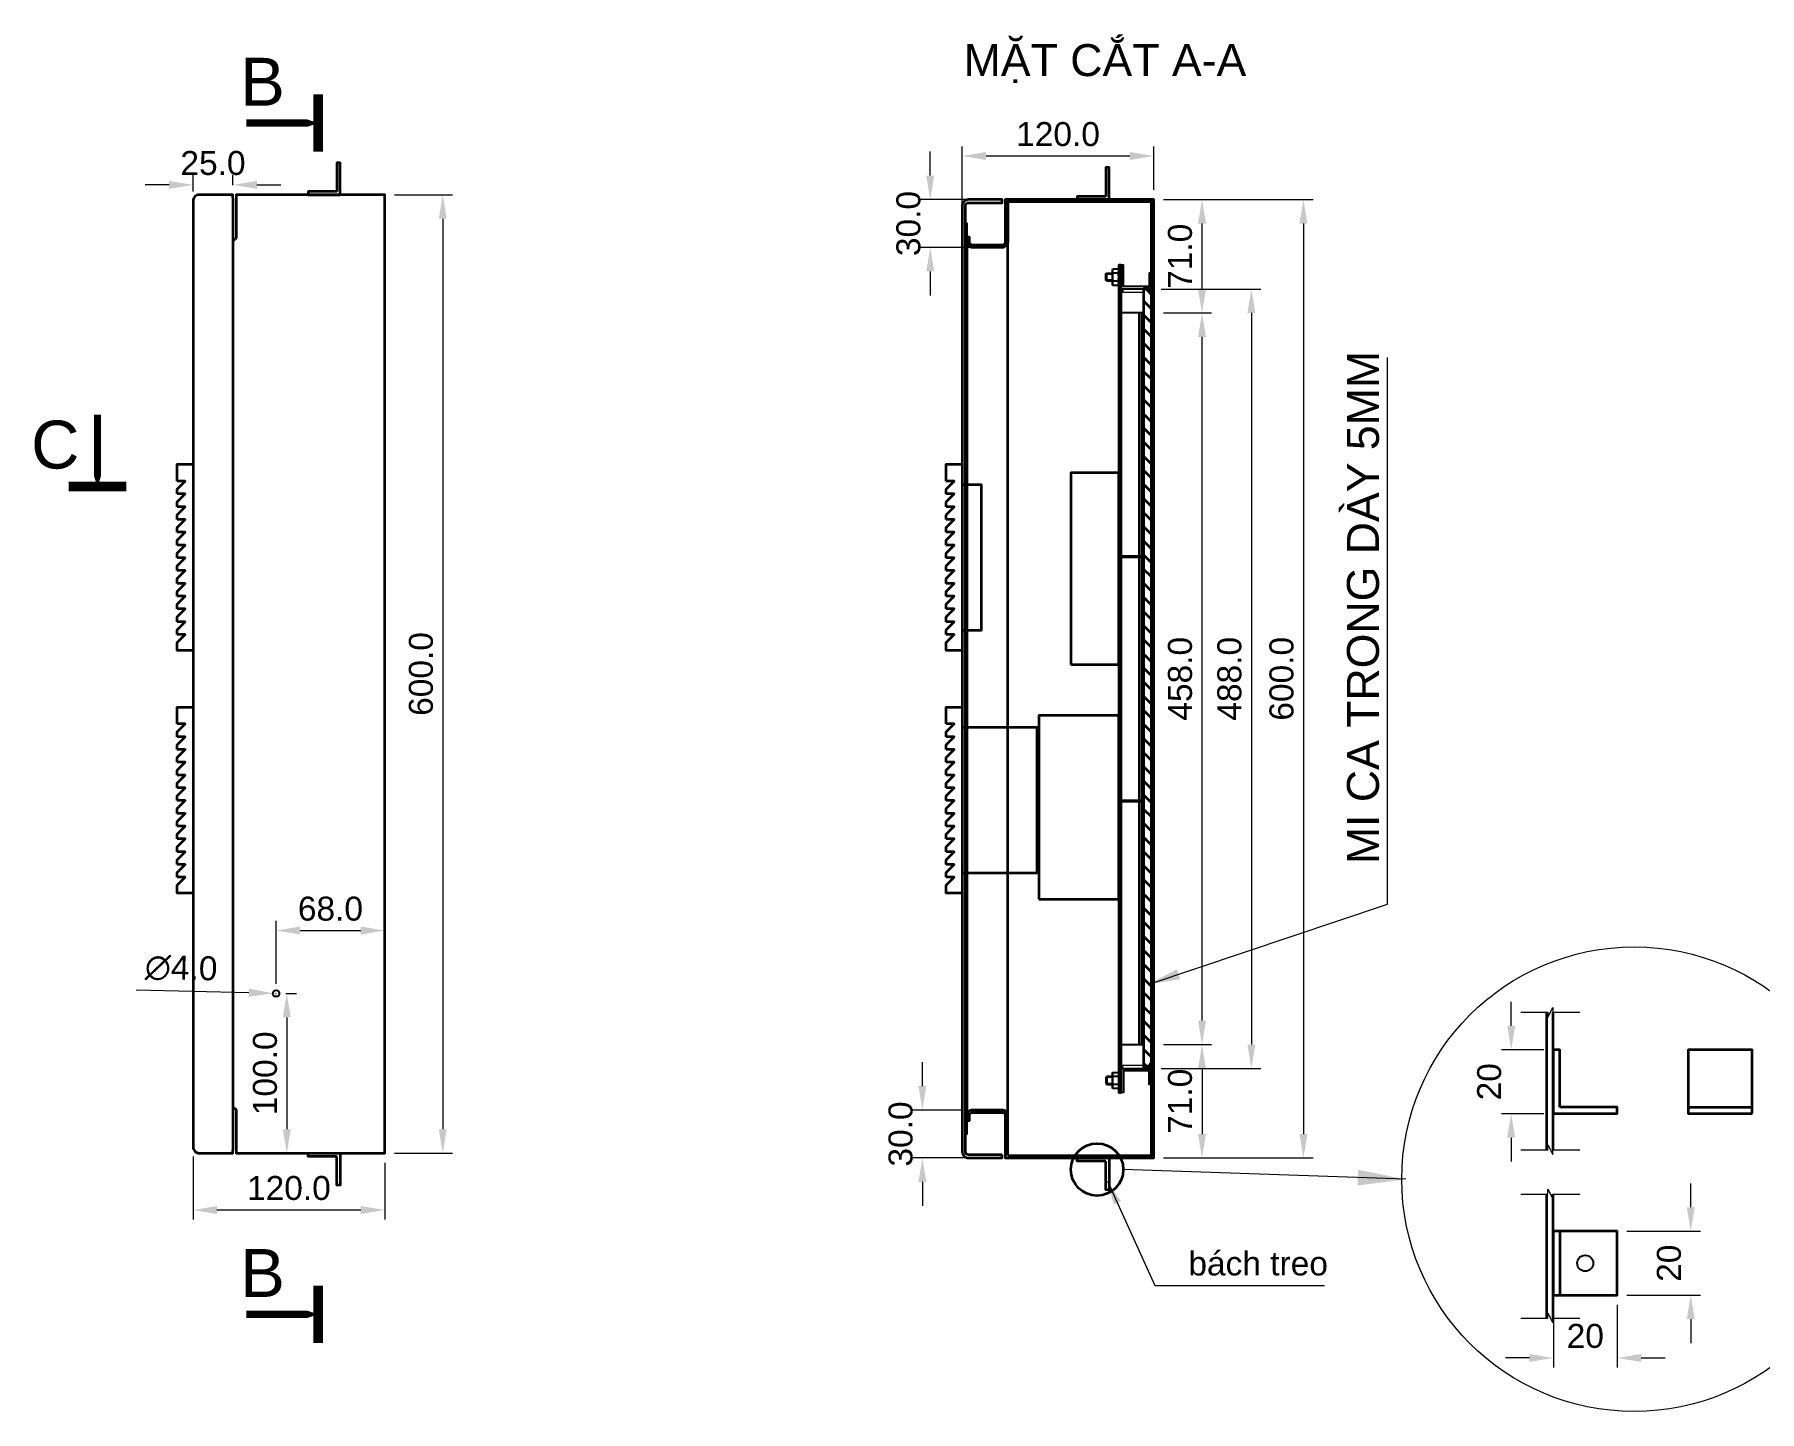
# Model space of a CAD drawing. Header units: inches. Extents: x 274 to 111780, y 464 to 1579898.
# Drawn here: x 51308 to 52387, y 787886 to 788749 of the extents above; entities that cross this region are included whole.
import ezdxf

# ---------------------------------------------------------------- set-up
doc = ezdxf.new("R2010")
doc.units = ezdxf.units.IN
doc.header["$MEASUREMENT"] = 0
doc.header["$PDMODE"] = 35
doc.header["$PDSIZE"] = -3
doc.layers.add('cutout', color=2, linetype='Continuous')
doc.layers.add('LED', color=1, linetype='Continuous')
for name, color, linetype, lineweight in [('Nep V', 1, 'Continuous', 35), ('tbi', 7, 'Continuous', 20), ('Thanh chiu luc', 5, 'Continuous', 25)]:
    doc.layers.add(name, color=color, linetype=linetype, lineweight=lineweight)
doc.styles.add('ARIAL', font='arial.ttf', dxfattribs={"height": 10})
doc.styles.add('Arial1', font='arial.ttf', dxfattribs={"height": 6})
doc.styles.add('Arial3', font='arial.ttf', dxfattribs={"height": 15})
doc.dimstyles.new('bom', dxfattribs={"dimtxt": 10, "dimasz": 8, "dimexe": 5, "dimexo": 5, "dimgap": 5, "dimtad": 1, "dimdec": 1, "dimzin": 0, "dimdsep": 46, "dimtxsty": 'ARIAL', "dimcen": 0.09, "dimclrd": 8, "dimclre": 9, "dimclrt": 5, "dimadec": 0, "dimazin": 0, "dimtfac": 1, "dimtdec": 1, "dimtix": 1, "dimtofl": 0, "dimtmove": 0, "dimatfit": 3, "dimfxl": 1, "dimtolj": 1, "dimtzin": 0, "dimlwd": 0, "dimlwe": 0, "dimarcsym": 0})
doc.dimstyles.new('Copy(3) of bom', dxfattribs={"dimtxt": 4, "dimasz": 3, "dimexe": 2, "dimexo": 2, "dimgap": 2, "dimtad": 1, "dimdec": 1, "dimzin": 0, "dimdsep": 46, "dimtxsty": 'Arial1', "dimcen": 0.09, "dimclrd": 8, "dimclre": 9, "dimclrt": 5, "dimadec": 0, "dimazin": 0, "dimtfac": 1, "dimtdec": 1, "dimtix": 1, "dimtofl": 0, "dimtmove": 0, "dimatfit": 3, "dimfxl": 1, "dimtolj": 1, "dimtzin": 0, "dimlwd": 0, "dimlwe": 0, "dimarcsym": 0})
doc.dimstyles.new('Copy(5) of bom TL3-1', dxfattribs={"dimtxt": 15, "dimasz": 15, "dimexe": 6, "dimexo": 6, "dimgap": 6, "dimtad": 1, "dimdec": 1, "dimlfac": 0.333333, "dimzin": 0, "dimdsep": 46, "dimtxsty": 'Arial3', "dimcen": 0.09, "dimclrd": 8, "dimclre": 9, "dimclrt": 5, "dimadec": 0, "dimazin": 0, "dimtfac": 1, "dimtdec": 1, "dimtix": 1, "dimtofl": 0, "dimtmove": 0, "dimatfit": 3, "dimfxl": 1, "dimtolj": 1, "dimtzin": 0, "dimlwd": 0, "dimlwe": 0, "dimarcsym": 0})

# ---------------------------------------------------------------- blocks, each defined once
blk = doc.blocks.new('*D381')
at = {"layer": 'Defpoints', "color": 0, "linetype": 'Continuous'}
for p in [(52008.2, 788116.2), (52008.2, 788045.2), (52038.3, 788045.2)]:
    blk.add_point(p, dxfattribs=at)
at = {"layer": 'Nep V', "color": 9, "linetype": 'Continuous', "lineweight": 0}
for p, q in [((52014.2, 788116.2), (52044.3, 788116.2)), ((52014.2, 788045.2), (52044.3, 788045.2))]:
    blk.add_line(p, q, dxfattribs=at)
at = {"layer": 'Nep V', "color": 8, "linetype": 'Continuous', "lineweight": 0}
blk.add_line((52038.3, 788101.2), (52038.3, 788060.2), dxfattribs=at)
at = {"layer": 'Nep V', "color": 8, "linetype": 'Continuous'}
for points in [[(52035.8, 788101.2), (52040.8, 788101.2), (52038.3, 788116.2)], [(52035.8, 788060.2), (52040.8, 788060.2), (52038.3, 788045.2)]]:
    blk.add_solid(points, dxfattribs=at)
at = {"layer": 'Nep V', "color": 5, "linetype": 'Continuous', "insert": (52024.6, 788080.7), "char_height": 15, "attachment_point": 5, "rotation": 90, "style": 'Arial3'}
blk.add_mtext('\\A1;71.0', dxfattribs=at)
blk = doc.blocks.new('*D382')
at = {"layer": 'Defpoints', "color": 0, "linetype": 'Continuous'}
for p in [(52008.2, 788645.2), (52038.3, 788645.2), (52008.2, 788574.2)]:
    blk.add_point(p, dxfattribs=at)
at = {"layer": 'Nep V', "color": 9, "linetype": 'Continuous', "lineweight": 0}
for p, q in [((52014.2, 788645.2), (52044.3, 788645.2)), ((52014.2, 788574.2), (52044.3, 788574.2))]:
    blk.add_line(p, q, dxfattribs=at)
at = {"layer": 'Nep V', "color": 8, "linetype": 'Continuous', "lineweight": 0}
blk.add_line((52038.3, 788589.2), (52038.3, 788630.2), dxfattribs=at)
at = {"layer": 'Nep V', "color": 8, "linetype": 'Continuous'}
for points in [[(52035.8, 788630.2), (52040.8, 788630.2), (52038.3, 788645.2)], [(52035.8, 788589.2), (52040.8, 788589.2), (52038.3, 788574.2)]]:
    blk.add_solid(points, dxfattribs=at)
at = {"layer": 'Nep V', "color": 5, "linetype": 'Continuous', "insert": (52024.6, 788609.7), "char_height": 15, "attachment_point": 5, "rotation": 90, "style": 'Arial3'}
blk.add_mtext('\\A1;71.0', dxfattribs=at)
blk = doc.blocks.new('*D383')
at = {"layer": 'Defpoints', "color": 0, "linetype": 'Continuous'}
for p in [(52008.2, 788574.2), (52038.3, 788574.2), (52008.2, 788116.2)]:
    blk.add_point(p, dxfattribs=at)
at = {"layer": 'Nep V', "color": 9, "linetype": 'Continuous', "lineweight": 0}
for p, q in [((52014.2, 788574.2), (52044.3, 788574.2)), ((52014.2, 788116.2), (52044.3, 788116.2))]:
    blk.add_line(p, q, dxfattribs=at)
at = {"layer": 'Nep V', "color": 8, "linetype": 'Continuous', "lineweight": 0}
blk.add_line((52038.3, 788131.2), (52038.3, 788559.2), dxfattribs=at)
at = {"layer": 'Nep V', "color": 8, "linetype": 'Continuous'}
for points in [[(52035.8, 788559.2), (52040.8, 788559.2), (52038.3, 788574.2)], [(52035.8, 788131.2), (52040.8, 788131.2), (52038.3, 788116.2)]]:
    blk.add_solid(points, dxfattribs=at)
at = {"layer": 'Nep V', "color": 5, "linetype": 'Continuous', "insert": (52024.6, 788345.2), "char_height": 15, "attachment_point": 5, "rotation": 90, "style": 'Arial3'}
blk.add_mtext('\\A1;458.0', dxfattribs=at)
blk = doc.blocks.new('*D380')
at = {"layer": 'Defpoints', "color": 0, "linetype": 'Continuous'}
for p in [(52008.2, 788672.5), (52008.2, 788645.2), (51888.2, 788621.7)]:
    blk.add_point(p, dxfattribs=at)
at = {"layer": 'Nep V', "color": 9, "linetype": 'Continuous', "lineweight": 0}
for p, q in [((51888.2, 788627.7), (51888.2, 788678.5)), ((52008.2, 788651.2), (52008.2, 788678.5))]:
    blk.add_line(p, q, dxfattribs=at)
at = {"layer": 'Nep V', "color": 8, "linetype": 'Continuous', "lineweight": 0}
blk.add_line((51903.2, 788672.5), (51993.2, 788672.5), dxfattribs=at)
at = {"layer": 'Nep V', "color": 8, "linetype": 'Continuous'}
for points in [[(51903.2, 788675), (51903.2, 788670), (51888.2, 788672.5)], [(51993.2, 788675), (51993.2, 788670), (52008.2, 788672.5)]]:
    blk.add_solid(points, dxfattribs=at)
at = {"layer": 'Nep V', "color": 5, "linetype": 'Continuous', "insert": (51948.2, 788686.1), "char_height": 15, "attachment_point": 5, "style": 'Arial3'}
blk.add_mtext('\\A1;120.0', dxfattribs=at)
blk = doc.blocks.new('led P3.75 s')
at = {"layer": 'LED', "color": 1, "linetype": 'Continuous'}
for p, q in [((11, 152), (11, 0)), ((12.5, 152), (12.5, 0))]:
    blk.add_line(p, q, dxfattribs=at)
blk.add_lwpolyline([(0, 0), (14, 0), (14, 152), (0, 152)], close=True, dxfattribs=at)
blk = doc.blocks.new('*D384')
at = {"layer": 'Defpoints', "color": 0, "linetype": 'Continuous'}
for p in [(52008.2, 788645.2), (52008.2, 788045.2), (52101.8, 788045.2)]:
    blk.add_point(p, dxfattribs=at)
at = {"layer": 'Nep V', "color": 9, "linetype": 'Continuous', "lineweight": 0}
for p, q in [((52014.2, 788645.2), (52107.8, 788645.2)), ((52014.2, 788045.2), (52107.8, 788045.2))]:
    blk.add_line(p, q, dxfattribs=at)
at = {"layer": 'Nep V', "color": 8, "linetype": 'Continuous', "lineweight": 0}
blk.add_line((52101.8, 788630.2), (52101.8, 788060.2), dxfattribs=at)
at = {"layer": 'Nep V', "color": 8, "linetype": 'Continuous'}
for points in [[(52099.3, 788630.2), (52104.3, 788630.2), (52101.8, 788645.2)], [(52099.3, 788060.2), (52104.3, 788060.2), (52101.8, 788045.2)]]:
    blk.add_solid(points, dxfattribs=at)
at = {"layer": 'Nep V', "color": 5, "linetype": 'Continuous', "insert": (52088.1, 788345.2), "char_height": 15, "attachment_point": 5, "rotation": 90, "style": 'Arial3'}
blk.add_mtext('\\A1;600.0', dxfattribs=at)
blk = doc.blocks.new('*D390')
at = {"layer": 'Defpoints', "color": 0, "linetype": 'Continuous'}
for p in [(51915.2, 788645.2), (51868.2, 788615.2), (51913.2, 788615.2)]:
    blk.add_point(p, dxfattribs=at)
at = {"layer": 'Nep V', "color": 8, "linetype": 'Continuous', "lineweight": 0}
for p, q in [((51868.2, 788660.2), (51868.2, 788675.2)), ((51868.2, 788600.2), (51868.2, 788585.2))]:
    blk.add_line(p, q, dxfattribs=at)
at = {"layer": 'Nep V', "color": 9, "linetype": 'Continuous', "lineweight": 0}
for p, q in [((51909.2, 788645.2), (51862.2, 788645.2)), ((51907.2, 788615.2), (51862.2, 788615.2))]:
    blk.add_line(p, q, dxfattribs=at)
at = {"layer": 'Nep V', "color": 8, "linetype": 'Continuous'}
for points in [[(51865.7, 788660.2), (51870.7, 788660.2), (51868.2, 788645.2)], [(51865.7, 788600.2), (51870.7, 788600.2), (51868.2, 788615.2)]]:
    blk.add_solid(points, dxfattribs=at)
at = {"layer": 'Nep V', "color": 5, "linetype": 'Continuous', "insert": (51854.6, 788630.2), "char_height": 15, "attachment_point": 5, "rotation": 90, "style": 'Arial3'}
blk.add_mtext('\\A1;30.0', dxfattribs=at)
blk = doc.blocks.new('*D391')
at = {"layer": 'Defpoints', "color": 0, "linetype": 'Continuous'}
for p in [(51863.3, 788075.2), (51894.7, 788075.2), (51913.2, 788045.2)]:
    blk.add_point(p, dxfattribs=at)
at = {"layer": 'Nep V', "color": 8, "linetype": 'Continuous', "lineweight": 0}
for p, q in [((51863.3, 788090.2), (51863.3, 788105.2)), ((51863.3, 788030.2), (51863.3, 788015.2))]:
    blk.add_line(p, q, dxfattribs=at)
at = {"layer": 'Nep V', "color": 9, "linetype": 'Continuous', "lineweight": 0}
for p, q in [((51888.7, 788075.2), (51857.3, 788075.2)), ((51907.2, 788045.2), (51857.3, 788045.2))]:
    blk.add_line(p, q, dxfattribs=at)
at = {"layer": 'Nep V', "color": 8, "linetype": 'Continuous'}
for points in [[(51860.8, 788090.2), (51865.8, 788090.2), (51863.3, 788075.2)], [(51860.8, 788030.2), (51865.8, 788030.2), (51863.3, 788045.2)]]:
    blk.add_solid(points, dxfattribs=at)
at = {"layer": 'Nep V', "color": 5, "linetype": 'Continuous', "insert": (51849.7, 788060.2), "char_height": 15, "attachment_point": 5, "rotation": 90, "style": 'Arial3'}
blk.add_mtext('\\A1;30.0', dxfattribs=at)
blk = doc.blocks.new('*D407')
at = {"layer": 'Defpoints', "color": 0, "linetype": 'Continuous'}
for p in [(51406.8, 788052.2), (51526.8, 788048.2), (51406.8, 788012.6)]:
    blk.add_point(p, dxfattribs=at)
at = {"layer": 'Nep V', "color": 9, "linetype": 'Continuous', "lineweight": 0}
for p, q in [((51406.8, 788046.2), (51406.8, 788006.6)), ((51526.8, 788042.2), (51526.8, 788006.6))]:
    blk.add_line(p, q, dxfattribs=at)
at = {"layer": 'Nep V', "color": 8, "linetype": 'Continuous', "lineweight": 0}
blk.add_line((51511.8, 788012.6), (51421.8, 788012.6), dxfattribs=at)
at = {"layer": 'Nep V', "color": 8, "linetype": 'Continuous'}
for points in [[(51421.8, 788015.1), (51421.8, 788010.1), (51406.8, 788012.6)], [(51511.8, 788015.1), (51511.8, 788010.1), (51526.8, 788012.6)]]:
    blk.add_solid(points, dxfattribs=at)
at = {"layer": 'Nep V', "color": 5, "linetype": 'Continuous', "insert": (51466.8, 788026.3), "char_height": 15, "attachment_point": 5, "style": 'Arial3'}
blk.add_mtext('\\A1;120.0', dxfattribs=at)
blk = doc.blocks.new('*D408')
at = {"layer": 'Defpoints', "color": 0, "linetype": 'Continuous'}
for p in [(51526.8, 788648.2), (51526.8, 788048.2), (51563.1, 788048.2)]:
    blk.add_point(p, dxfattribs=at)
at = {"layer": 'Nep V', "color": 9, "linetype": 'Continuous', "lineweight": 0}
for p, q in [((51532.8, 788648.2), (51569.1, 788648.2)), ((51532.8, 788048.2), (51569.1, 788048.2))]:
    blk.add_line(p, q, dxfattribs=at)
at = {"layer": 'Nep V', "color": 8, "linetype": 'Continuous', "lineweight": 0}
blk.add_line((51563.1, 788633.2), (51563.1, 788063.2), dxfattribs=at)
at = {"layer": 'Nep V', "color": 8, "linetype": 'Continuous'}
for points in [[(51560.6, 788633.2), (51565.6, 788633.2), (51563.1, 788648.2)], [(51560.6, 788063.2), (51565.6, 788063.2), (51563.1, 788048.2)]]:
    blk.add_solid(points, dxfattribs=at)
at = {"layer": 'Nep V', "color": 5, "linetype": 'Continuous', "insert": (51549.5, 788348.2), "char_height": 15, "attachment_point": 5, "rotation": 90, "style": 'Arial3'}
blk.add_mtext('\\A1;600.0', dxfattribs=at)
blk = doc.blocks.new('*D410')
at = {"layer": 'Defpoints', "color": 0, "linetype": 'Continuous'}
for p in [(51406.8, 788654.4), (51431.8, 788648.2), (51406.8, 788644.2)]:
    blk.add_point(p, dxfattribs=at)
at = {"layer": 'Nep V', "color": 9, "linetype": 'Continuous', "lineweight": 0}
for p, q in [((51406.8, 788650.2), (51406.8, 788660.4)), ((51431.8, 788654.2), (51431.8, 788660.4))]:
    blk.add_line(p, q, dxfattribs=at)
at = {"layer": 'Nep V', "color": 8, "linetype": 'Continuous', "lineweight": 0}
for p, q in [((51391.8, 788654.4), (51376.8, 788654.4)), ((51446.8, 788654.4), (51461.8, 788654.4))]:
    blk.add_line(p, q, dxfattribs=at)
at = {"layer": 'Nep V', "color": 8, "linetype": 'Continuous'}
for points in [[(51391.8, 788656.9), (51391.8, 788651.9), (51406.8, 788654.4)], [(51446.8, 788656.9), (51446.8, 788651.9), (51431.8, 788654.4)]]:
    blk.add_solid(points, dxfattribs=at)
at = {"layer": 'Nep V', "color": 5, "linetype": 'Continuous', "insert": (51419.3, 788668), "char_height": 15, "attachment_point": 5, "style": 'Arial3'}
blk.add_mtext('\\A1;25.0', dxfattribs=at)
blk = doc.blocks.new('*D427')
at = {"layer": 'Defpoints', "color": 0, "linetype": 'Continuous'}
for p in [(52006.7, 788589.2), (52006.7, 788101.2), (52069.2, 788101.2)]:
    blk.add_point(p, dxfattribs=at)
at = {"layer": 'Nep V', "color": 9, "linetype": 'Continuous', "lineweight": 0}
for p, q in [((52012.7, 788589.2), (52075.2, 788589.2)), ((52012.7, 788101.2), (52075.2, 788101.2))]:
    blk.add_line(p, q, dxfattribs=at)
at = {"layer": 'Nep V', "color": 8, "linetype": 'Continuous', "lineweight": 0}
blk.add_line((52069.2, 788574.2), (52069.2, 788116.2), dxfattribs=at)
at = {"layer": 'Nep V', "color": 8, "linetype": 'Continuous'}
for points in [[(52066.7, 788574.2), (52071.7, 788574.2), (52069.2, 788589.2)], [(52066.7, 788116.2), (52071.7, 788116.2), (52069.2, 788101.2)]]:
    blk.add_solid(points, dxfattribs=at)
at = {"layer": 'Nep V', "color": 5, "linetype": 'Continuous', "insert": (52055.5, 788345.2), "char_height": 15, "attachment_point": 5, "rotation": 90, "style": 'Arial3'}
blk.add_mtext('\\A1;488.0', dxfattribs=at)
blk = doc.blocks.new('*D432')
at = {"layer": 'Defpoints', "color": 0, "linetype": 'Continuous'}
for p in [(52258.2, 788112.9), (52231.8, 788072.9), (52258.2, 788072.9)]:
    blk.add_point(p, dxfattribs=at)
at = {"layer": 'Nep V', "color": 8, "linetype": 'Continuous', "lineweight": 0}
for p, q in [((52231.8, 788127.9), (52231.8, 788142.9)), ((52231.8, 788057.9), (52231.8, 788042.9))]:
    blk.add_line(p, q, dxfattribs=at)
at = {"layer": 'Nep V', "color": 9, "linetype": 'Continuous', "lineweight": 0}
for p, q in [((52252.2, 788112.9), (52225.8, 788112.9)), ((52252.2, 788072.9), (52225.8, 788072.9))]:
    blk.add_line(p, q, dxfattribs=at)
at = {"layer": 'Nep V', "color": 8, "linetype": 'Continuous'}
for points in [[(52229.3, 788127.9), (52234.3, 788127.9), (52231.8, 788112.9)], [(52229.3, 788057.9), (52234.3, 788057.9), (52231.8, 788072.9)]]:
    blk.add_solid(points, dxfattribs=at)
at = {"layer": 'Nep V', "color": 5, "linetype": 'Continuous', "insert": (52218.1, 788092.9), "char_height": 15, "attachment_point": 5, "rotation": 90, "style": 'Arial3'}
blk.add_mtext('\\A1;20', dxfattribs=at)
blk = doc.blocks.new('*D433')
at = {"layer": 'Defpoints', "color": 0, "linetype": 'Continuous'}
for p in [(52258.2, 787959.3), (52298.2, 787959.3), (52298.2, 787920)]:
    blk.add_point(p, dxfattribs=at)
at = {"layer": 'Nep V', "color": 9, "linetype": 'Continuous', "lineweight": 0}
for p, q in [((52258.2, 787953.3), (52258.2, 787914)), ((52298.2, 787953.3), (52298.2, 787914))]:
    blk.add_line(p, q, dxfattribs=at)
at = {"layer": 'Nep V', "color": 8, "linetype": 'Continuous', "lineweight": 0}
for p, q in [((52243.2, 787920), (52228.2, 787920)), ((52313.2, 787920), (52328.2, 787920))]:
    blk.add_line(p, q, dxfattribs=at)
at = {"layer": 'Nep V', "color": 8, "linetype": 'Continuous'}
for points in [[(52243.2, 787922.5), (52243.2, 787917.5), (52258.2, 787920)], [(52313.2, 787922.5), (52313.2, 787917.5), (52298.2, 787920)]]:
    blk.add_solid(points, dxfattribs=at)
at = {"layer": 'Nep V', "color": 5, "linetype": 'Continuous', "insert": (52278.2, 787933.7), "char_height": 15, "attachment_point": 5, "style": 'Arial3'}
blk.add_mtext('\\A1;20', dxfattribs=at)
blk = doc.blocks.new('*D434')
at = {"layer": 'Defpoints', "color": 0, "linetype": 'Continuous'}
for p in [(52298.2, 787999.3), (52344.2, 787999.3), (52298.2, 787959.3)]:
    blk.add_point(p, dxfattribs=at)
at = {"layer": 'Nep V', "color": 8, "linetype": 'Continuous', "lineweight": 0}
for p, q in [((52344.2, 788014.3), (52344.2, 788029.3)), ((52344.2, 787944.3), (52344.2, 787929.3))]:
    blk.add_line(p, q, dxfattribs=at)
at = {"layer": 'Nep V', "color": 9, "linetype": 'Continuous', "lineweight": 0}
for p, q in [((52304.2, 787999.3), (52350.2, 787999.3)), ((52304.2, 787959.3), (52350.2, 787959.3))]:
    blk.add_line(p, q, dxfattribs=at)
at = {"layer": 'Nep V', "color": 8, "linetype": 'Continuous'}
for points in [[(52341.7, 788014.3), (52346.7, 788014.3), (52344.2, 787999.3)], [(52341.7, 787944.3), (52346.7, 787944.3), (52344.2, 787959.3)]]:
    blk.add_solid(points, dxfattribs=at)
at = {"layer": 'Nep V', "color": 5, "linetype": 'Continuous', "insert": (52330.6, 787979.3), "char_height": 15, "attachment_point": 5, "rotation": 90, "style": 'Arial3'}
blk.add_mtext('\\A1;20', dxfattribs=at)
blk = doc.blocks.new('*D566')
at = {"layer": 'Defpoints', "color": 0, "linetype": 'Continuous'}
for p in [(51458.8, 788148.2), (51458.8, 788048.2), (51465.5, 788048.2)]:
    blk.add_point(p, dxfattribs=at)
at = {"layer": 'Nep V', "color": 9, "linetype": 'Continuous', "lineweight": 0}
for p, q in [((51464.8, 788148.2), (51471.5, 788148.2)), ((51464.8, 788048.2), (51471.5, 788048.2))]:
    blk.add_line(p, q, dxfattribs=at)
at = {"layer": 'Nep V', "color": 8, "linetype": 'Continuous', "lineweight": 0}
blk.add_line((51465.5, 788133.2), (51465.5, 788063.2), dxfattribs=at)
at = {"layer": 'Nep V', "color": 8, "linetype": 'Continuous'}
for points in [[(51463, 788133.2), (51468, 788133.2), (51465.5, 788148.2)], [(51463, 788063.2), (51468, 788063.2), (51465.5, 788048.2)]]:
    blk.add_solid(points, dxfattribs=at)
at = {"layer": 'Nep V', "color": 5, "linetype": 'Continuous', "insert": (51451.9, 788098.2), "char_height": 15, "attachment_point": 5, "rotation": 90, "style": 'Arial3'}
blk.add_mtext('\\A1;100.0', dxfattribs=at)
blk = doc.blocks.new('*D567')
at = {"layer": 'Defpoints', "color": 0, "linetype": 'Continuous'}
for p in [(51526.8, 788187.6), (51458.8, 788148.2), (51526.8, 788148.2)]:
    blk.add_point(p, dxfattribs=at)
at = {"layer": 'Nep V', "color": 9, "linetype": 'Continuous', "lineweight": 0}
for p, q in [((51458.8, 788154.2), (51458.8, 788193.6)), ((51526.8, 788154.2), (51526.8, 788193.6))]:
    blk.add_line(p, q, dxfattribs=at)
at = {"layer": 'Nep V', "color": 8, "linetype": 'Continuous', "lineweight": 0}
blk.add_line((51473.8, 788187.6), (51511.8, 788187.6), dxfattribs=at)
at = {"layer": 'Nep V', "color": 8, "linetype": 'Continuous'}
for points in [[(51473.8, 788190.1), (51473.8, 788185.1), (51458.8, 788187.6)], [(51511.8, 788190.1), (51511.8, 788185.1), (51526.8, 788187.6)]]:
    blk.add_solid(points, dxfattribs=at)
at = {"layer": 'Nep V', "color": 5, "linetype": 'Continuous', "insert": (51492.8, 788201.2), "char_height": 15, "attachment_point": 5, "style": 'Arial3'}
blk.add_mtext('\\A1;68.0', dxfattribs=at)
blk = doc.blocks.new('*D568')
at = {"layer": 'Defpoints', "color": 0, "linetype": 'Continuous'}
for p in [(51456.8, 788148.3), (51460.8, 788148.2)]:
    blk.add_point(p, dxfattribs=at)
at = {"layer": 'Nep V', "color": 8, "linetype": 'Continuous', "lineweight": 0}
blk.add_line((51371.2, 788150.5), (51441.8, 788148.7), dxfattribs=at)
at = {"layer": 'Nep V', "color": 9, "linetype": 'Continuous', "lineweight": 0}
for p, q in [((51458.7, 788148.2), (51458.9, 788148.2)), ((51458.8, 788148.1), (51458.8, 788148.3))]:
    blk.add_line(p, q, dxfattribs=at)
at = {"layer": 'Nep V', "color": 8, "linetype": 'Continuous'}
blk.add_solid([(51441.9, 788151.2), (51441.7, 788146.2), (51456.8, 788148.3)], dxfattribs=at)
at = {"layer": 'Nep V', "color": 5, "linetype": 'Continuous', "insert": (51399.4, 788163.9), "char_height": 15, "attachment_point": 5, "rotation": 358.4932, "style": 'Arial3'}
blk.add_mtext('\\A1;∅4.0', dxfattribs=at)

msp = doc.modelspace()

# ---------------------------------------------------------------- hatches: boundary and pattern name
at = {"layer": 'Nep V', "linetype": 'Continuous'}
h = msp.add_hatch(dxfattribs=at)
h.set_pattern_fill('ANSI31', color=1, scale=50, angle=90, style=0)
h.set_pattern_definition([(135, (839663.667, 731909.1986), (-4.41941738, -4.41941738), [])])
h.paths.add_polyline_path([(52006.7, 788101.22), (52006.7, 788589.22), (52001.7, 788589.22), (52001.7, 788101.22)])
at = {"layer": 'tbi', "linetype": 'Continuous'}
h = msp.add_hatch(color=5, dxfattribs=at)
h.dxf.hatch_style = 1
h.paths.add_polyline_path([(52001.7, 788589.22), (52006.7, 788589.22), (52006.7, 788583.93, 0.2667543)])
h = msp.add_hatch(color=5, dxfattribs=at)
h.dxf.hatch_style = 1
h.paths.add_polyline_path([(52001.7, 788101.22), (52006.7, 788101.22), (52006.7, 788106.51, -0.2667543)])

# ---------------------------------------------------------------- linework, layer by layer
at = {"color": 8, "linetype": 'Continuous'}
for points in [[(51982.57, 788601.72), (51982.2, 788601.08), (51982.2, 788592.36), (51982.57, 788591.72), (51985.83, 788591.72), (51986.2, 788592.36), (51986.2, 788601.08), (51985.83, 788601.72)], [(51982.57, 788088.72), (51982.2, 788089.36), (51982.2, 788098.08), (51982.57, 788098.72), (51985.83, 788098.72), (51986.2, 788098.08), (51986.2, 788089.36), (51985.83, 788088.72)]]:
    msp.add_lwpolyline(points, close=True, dxfattribs=at)
for points in [[(51982.57, 788591.72, -0.2948), (51982.57, 788594.22, -0.1474), (51982.57, 788599.22, -0.2948), (51982.57, 788601.72, -0.2948)], [(51985.83, 788591.72, 0.2948), (51985.83, 788594.22, 0.1474), (51985.83, 788599.22, 0.2948), (51985.83, 788601.72, 0.2948)], [(51982.57, 788098.72, 0.2948), (51982.57, 788096.22, 0.1474), (51982.57, 788091.22, 0.2948), (51982.57, 788088.72, 0.2948)], [(51985.83, 788098.72, -0.2948), (51985.83, 788096.22, -0.1474), (51985.83, 788091.22, -0.2948), (51985.83, 788088.72, -0.2948)]]:
    msp.add_lwpolyline(points, format="xyb", dxfattribs=at)
for points in [[(51985.83, 788599.22), (51982.57, 788599.22)], [(51985.83, 788594.22), (51982.57, 788594.22)], [(51985.83, 788096.22), (51982.57, 788096.22)], [(51985.83, 788091.22), (51982.57, 788091.22)]]:
    msp.add_lwpolyline(points, dxfattribs=at)
at = {"layer": 'cutout', "color": 1, "linetype": 'Continuous'}
for p, q in [((52006.7, 788574.22), (52008.2, 788574.22)), ((52006.7, 788116.22), (52008.2, 788116.22))]:
    msp.add_line(p, q, dxfattribs=at)
for points in [[(52006.7, 788589.22), (52006.7, 788599.22), (52005.2, 788599.22), (52005.2, 788590.72), (51989.2, 788590.72), (51989.2, 788604.22), (51987.7, 788604.22), (51987.7, 788589.22)], [(52006.7, 788101.22), (52006.7, 788091.22), (52005.2, 788091.22), (52005.2, 788099.72), (51989.2, 788099.72), (51989.2, 788086.22), (51987.7, 788086.22), (51987.7, 788101.22)]]:
    msp.add_lwpolyline(points, close=True, dxfattribs=at)
at = {"layer": 'cutout', "linetype": 'Continuous'}
for centre, radius in [((51458.79, 788148.22), 2), ((52278.16, 787979.28), 5)]:
    msp.add_circle(centre, radius, dxfattribs=at)
at = {"layer": 'Nep V', "linetype": 'Continuous'}
for p, q in [((51431.79, 788646.22), (51431.79, 788050.22)), ((51987.7, 788589.22), (51987.7, 788604.22)), ((52254.16, 788050.34), (52254.16, 788136.46)), ((52258.16, 788050.34), (52258.16, 788136.46)), ((52342.68, 788076.94), (52382.68, 788076.94)), ((52254.16, 787945.01), (52254.16, 788022.6)), ((52258.16, 787945.01), (52258.16, 788022.6)), ((52262.16, 787999.28), (52262.16, 787959.28))]:
    msp.add_line(p, q, dxfattribs=at)
at = {"layer": 'Nep V', "color": 1, "linetype": 'Continuous'}
msp.add_line((51916.7, 788071.72), (51916.7, 788618.72), dxfattribs=at)
at = {"layer": 'Nep V', "linetype": 'Continuous'}
for points in [[(51496.79, 788650.22), (51478.79, 788650.22), (51478.79, 788648.22), (51498.79, 788648.22), (51498.79, 788668.22), (51496.79, 788668.22), (51496.79, 788650.22)], [(51978.2, 788647.22), (51960.2, 788647.22), (51960.2, 788645.22), (51980.2, 788645.22), (51980.2, 788665.22), (51978.2, 788665.22), (51978.2, 788647.22)], [(51396.79, 788468.92), (51396.79, 788479.52), (51406.79, 788479.52), (51406.79, 788362.92), (51396.79, 788362.92), (51396.79, 788367.92)], [(51878.2, 788468.92), (51878.2, 788479.52), (51888.2, 788479.52), (51888.2, 788362.92), (51878.2, 788362.92), (51878.2, 788367.92)], [(51396.79, 788460.92), (51396.79, 788463.92), (51401.79, 788468.92), (51401.79, 788468.92), (51396.79, 788468.92)], [(51396.79, 788452.92), (51396.79, 788455.92), (51401.79, 788460.92), (51401.79, 788460.92), (51396.79, 788460.92)], [(51878.2, 788460.92), (51878.2, 788463.92), (51883.2, 788468.92), (51883.2, 788468.92), (51878.2, 788468.92)], [(51878.2, 788452.92), (51878.2, 788455.92), (51883.2, 788460.92), (51883.2, 788460.92), (51878.2, 788460.92)], [(51396.79, 788444.92), (51396.79, 788447.92), (51401.79, 788452.92), (51401.79, 788452.92), (51396.79, 788452.92)], [(51878.2, 788444.92), (51878.2, 788447.92), (51883.2, 788452.92), (51883.2, 788452.92), (51878.2, 788452.92)], [(51396.79, 788436.92), (51396.79, 788439.92), (51401.79, 788444.92), (51401.79, 788444.92), (51396.79, 788444.92)], [(51878.2, 788436.92), (51878.2, 788439.92), (51883.2, 788444.92), (51883.2, 788444.92), (51878.2, 788444.92)], [(51396.79, 788428.92), (51396.79, 788431.92), (51401.79, 788436.92), (51401.79, 788436.92), (51396.79, 788436.92)], [(51396.79, 788420.92), (51396.79, 788423.92), (51401.79, 788428.92), (51401.79, 788428.92), (51396.79, 788428.92)], [(51878.2, 788428.92), (51878.2, 788431.92), (51883.2, 788436.92), (51883.2, 788436.92), (51878.2, 788436.92)], [(51878.2, 788420.92), (51878.2, 788423.92), (51883.2, 788428.92), (51883.2, 788428.92), (51878.2, 788428.92)], [(51396.79, 788412.92), (51396.79, 788415.92), (51401.79, 788420.92), (51401.79, 788420.92), (51396.79, 788420.92)], [(51878.2, 788412.92), (51878.2, 788415.92), (51883.2, 788420.92), (51883.2, 788420.92), (51878.2, 788420.92)], [(51396.79, 788404.92), (51396.79, 788407.92), (51401.79, 788412.92), (51401.79, 788412.92), (51396.79, 788412.92)], [(51878.2, 788404.92), (51878.2, 788407.92), (51883.2, 788412.92), (51883.2, 788412.92), (51878.2, 788412.92)], [(51396.79, 788396.92), (51396.79, 788399.92), (51401.79, 788404.92), (51401.79, 788404.92), (51396.79, 788404.92)], [(51396.79, 788388.92), (51396.79, 788391.92), (51401.79, 788396.92), (51401.79, 788396.92), (51396.79, 788396.92)], [(51878.2, 788396.92), (51878.2, 788399.92), (51883.2, 788404.92), (51883.2, 788404.92), (51878.2, 788404.92)], [(51878.2, 788388.92), (51878.2, 788391.92), (51883.2, 788396.92), (51883.2, 788396.92), (51878.2, 788396.92)], [(51396.79, 788380.92), (51396.79, 788383.92), (51401.79, 788388.92), (51401.79, 788388.92), (51396.79, 788388.92)], [(51878.2, 788380.92), (51878.2, 788383.92), (51883.2, 788388.92), (51883.2, 788388.92), (51878.2, 788388.92)], [(51396.79, 788372.92), (51396.79, 788375.92), (51401.79, 788380.92), (51401.79, 788380.92), (51396.79, 788380.92)], [(51878.2, 788372.92), (51878.2, 788375.92), (51883.2, 788380.92), (51883.2, 788380.92), (51878.2, 788380.92)], [(51396.79, 788362.92), (51396.79, 788367.92), (51401.79, 788372.92), (51401.79, 788372.92), (51396.79, 788372.92)], [(51878.2, 788362.92), (51878.2, 788367.92), (51883.2, 788372.92), (51883.2, 788372.92), (51878.2, 788372.92)], [(51396.79, 788316.92), (51396.79, 788327.52), (51406.79, 788327.52), (51406.79, 788210.92), (51396.79, 788210.92), (51396.79, 788215.92)], [(51878.2, 788316.92), (51878.2, 788327.52), (51888.2, 788327.52), (51888.2, 788210.92), (51878.2, 788210.92), (51878.2, 788215.92)], [(51396.79, 788308.92), (51396.79, 788311.92), (51401.79, 788316.92), (51401.79, 788316.92), (51396.79, 788316.92)], [(51878.2, 788308.92), (51878.2, 788311.92), (51883.2, 788316.92), (51883.2, 788316.92), (51878.2, 788316.92)], [(51396.79, 788300.92), (51396.79, 788303.92), (51401.79, 788308.92), (51401.79, 788308.92), (51396.79, 788308.92)], [(51396.79, 788292.92), (51396.79, 788295.92), (51401.79, 788300.92), (51401.79, 788300.92), (51396.79, 788300.92)], [(51878.2, 788300.92), (51878.2, 788303.92), (51883.2, 788308.92), (51883.2, 788308.92), (51878.2, 788308.92)], [(51878.2, 788292.92), (51878.2, 788295.92), (51883.2, 788300.92), (51883.2, 788300.92), (51878.2, 788300.92)], [(51396.79, 788284.92), (51396.79, 788287.92), (51401.79, 788292.92), (51401.79, 788292.92), (51396.79, 788292.92)], [(51878.2, 788284.92), (51878.2, 788287.92), (51883.2, 788292.92), (51883.2, 788292.92), (51878.2, 788292.92)], [(51396.79, 788276.92), (51396.79, 788279.92), (51401.79, 788284.92), (51401.79, 788284.92), (51396.79, 788284.92)], [(51878.2, 788276.92), (51878.2, 788279.92), (51883.2, 788284.92), (51883.2, 788284.92), (51878.2, 788284.92)], [(51396.79, 788268.92), (51396.79, 788271.92), (51401.79, 788276.92), (51401.79, 788276.92), (51396.79, 788276.92)], [(51396.79, 788260.92), (51396.79, 788263.92), (51401.79, 788268.92), (51401.79, 788268.92), (51396.79, 788268.92)], [(51878.2, 788268.92), (51878.2, 788271.92), (51883.2, 788276.92), (51883.2, 788276.92), (51878.2, 788276.92)], [(51878.2, 788260.92), (51878.2, 788263.92), (51883.2, 788268.92), (51883.2, 788268.92), (51878.2, 788268.92)], [(51396.79, 788252.92), (51396.79, 788255.92), (51401.79, 788260.92), (51401.79, 788260.92), (51396.79, 788260.92)], [(51878.2, 788252.92), (51878.2, 788255.92), (51883.2, 788260.92), (51883.2, 788260.92), (51878.2, 788260.92)], [(51396.79, 788244.92), (51396.79, 788247.92), (51401.79, 788252.92), (51401.79, 788252.92), (51396.79, 788252.92)], [(51396.79, 788236.92), (51396.79, 788239.92), (51401.79, 788244.92), (51401.79, 788244.92), (51396.79, 788244.92)], [(51878.2, 788244.92), (51878.2, 788247.92), (51883.2, 788252.92), (51883.2, 788252.92), (51878.2, 788252.92)], [(51878.2, 788236.92), (51878.2, 788239.92), (51883.2, 788244.92), (51883.2, 788244.92), (51878.2, 788244.92)], [(51396.79, 788228.92), (51396.79, 788231.92), (51401.79, 788236.92), (51401.79, 788236.92), (51396.79, 788236.92)], [(51878.2, 788228.92), (51878.2, 788231.92), (51883.2, 788236.92), (51883.2, 788236.92), (51878.2, 788236.92)], [(51396.79, 788220.92), (51396.79, 788223.92), (51401.79, 788228.92), (51401.79, 788228.92), (51396.79, 788228.92)], [(51878.2, 788220.92), (51878.2, 788223.92), (51883.2, 788228.92), (51883.2, 788228.92), (51878.2, 788228.92)], [(51396.79, 788210.92), (51396.79, 788215.92), (51401.79, 788220.92), (51401.79, 788220.92), (51396.79, 788220.92)], [(51878.2, 788210.92), (51878.2, 788215.92), (51883.2, 788220.92), (51883.2, 788220.92), (51878.2, 788220.92)], [(52262.16, 788076.94), (52262.16, 788112.94), (52258.16, 788112.94), (52258.16, 788072.94), (52298.16, 788072.94), (52298.16, 788076.94), (52262.16, 788076.94)], [(51496.79, 788046.22), (51478.79, 788046.22), (51478.79, 788048.22), (51498.79, 788048.22), (51498.79, 788028.22), (51496.79, 788028.22), (51496.79, 788046.22)], [(51978.2, 788043.22), (51960.2, 788043.22), (51960.2, 788045.22), (51980.2, 788045.22), (51980.2, 788025.22), (51978.2, 788025.22), (51978.2, 788043.22)]]:
    msp.add_lwpolyline(points, dxfattribs=at)
at = {"layer": 'Nep V', "color": 1, "linetype": 'Continuous'}
for points in [[(51431.79, 788646.22), (51431.79, 788648.22), (51410.79, 788648.22, 0.4142136), (51406.79, 788644.22), (51406.79, 788052.22, 0.4142136), (51410.79, 788048.22), (51431.79, 788048.22), (51431.79, 788050.22)], [(51431.79, 788076.72, -0.4142136), (51433.79, 788074.72), (51433.79, 788048.22), (51526.79, 788048.22), (51526.79, 788648.22), (51433.79, 788648.22), (51433.79, 788621.72, -0.4142136), (51431.79, 788619.72)], [(51913.2, 788047.22), (51892.2, 788047.22, -0.4142136), (51890.2, 788049.22), (51890.2, 788641.22, -0.4142136), (51892.2, 788643.22), (51913.2, 788643.22), (51913.2, 788645.22), (51892.2, 788645.22, 0.4142136), (51888.2, 788641.22), (51888.2, 788049.22, 0.4142136), (51892.2, 788045.22), (51913.2, 788045.22), (51913.2, 788047.22)], [(51894.7, 788616.72, -0.4142136), (51892.7, 788618.72), (51892.7, 788621.72), (51891.2, 788621.72), (51891.2, 788068.72), (51892.7, 788068.72), (51892.7, 788071.72, -0.4142136), (51894.7, 788073.72), (51913.2, 788073.72, -0.4142136), (51915.2, 788071.72), (51915.2, 788045.22), (52008.2, 788045.22), (52008.2, 788645.22), (51915.2, 788645.22), (51915.2, 788618.72, -0.4142136), (51913.2, 788616.72), (51894.7, 788616.72)], [(51916.7, 788046.72), (52006.7, 788046.72), (52006.7, 788643.72), (51916.7, 788643.72), (51916.7, 788618.72, -0.4142136), (51913.2, 788615.22), (51894.7, 788615.22, -0.4142136), (51891.2, 788618.72), (51891.2, 788621.72)], [(51916.7, 788046.72), (51916.7, 788071.72, 0.4142136), (51913.2, 788075.22), (51894.7, 788075.22, 0.4142136), (51891.2, 788071.72), (51891.2, 788068.72)]]:
    msp.add_lwpolyline(points, format="xyb", dxfattribs=at)
at = {"layer": 'Nep V', "linetype": 'Continuous'}
for points in [[(51890.2, 788610.22), (51891.2, 788610.22), (51891.2, 788630.22), (51890.2, 788630.22)], [(51956.2, 788354.22), (51986.2, 788354.22), (51986.2, 788474.22), (51956.2, 788474.22)], [(51888.2, 788375.72), (51900.2, 788375.72), (51900.2, 788466.72), (51888.2, 788466.72)], [(51936.2, 788207.22), (51986.2, 788207.22), (51986.2, 788322.22), (51936.2, 788322.22)], [(51888.2, 788223.72), (51935.2, 788223.72), (51935.2, 788314.72), (51888.2, 788314.72)], [(52382.68, 788072.94), (52382.68, 788112.94), (52342.68, 788112.94), (52342.68, 788072.94)], [(51890.2, 788060.22), (51891.2, 788060.22), (51891.2, 788080.22), (51890.2, 788080.22)], [(52258.16, 787959.28), (52298.16, 787959.28), (52298.16, 787999.28), (52258.16, 787999.28)]]:
    msp.add_lwpolyline(points, close=True, dxfattribs=at)
at = {"layer": 'Nep V', "color": 1, "linetype": 'Continuous'}
for points in [[(51987.7, 788086.22), (51987.7, 788604.22), (51986.2, 788604.22), (51986.2, 788086.22)], [(52006.7, 788101.22), (52006.7, 788589.22), (52001.7, 788589.22), (52001.7, 788101.22)]]:
    msp.add_lwpolyline(points, close=True, dxfattribs=at)
at = {"layer": 'Nep V', "linetype": 'Continuous'}
msp.add_circle((51972.62, 788037.95), 16.38, dxfattribs=at)
at = {"layer": 'tbi', "color": 5, "linetype": 'Continuous'}
for p, q in [((51988.7, 788589.22, -2), (51988.7, 788587.22, -2)), ((51988.7, 788589.22, -2), (52006.7, 788589.22, -2)), ((51988.7, 788587.22, -2), (52001.7, 788587.22)), ((52001.7, 788589.22), (52006.7, 788589.22)), ((52006.2, 788589.22), (52006.2, 788583.93)), ((51988.7, 788101.22, -2), (51988.7, 788103.22, -2)), ((51988.7, 788103.22, -2), (52001.7, 788103.22)), ((51988.7, 788101.22, -2), (52006.7, 788101.22, -2)), ((52001.7, 788101.22), (52006.7, 788101.22))]:
    msp.add_line(p, q, dxfattribs=at)
at = {"layer": 'tbi', "linetype": 'Continuous', "const_width": 6}
for points in [[(51485.12, 788675.1), (51485.12, 788711.1)], [(51329.02, 788465.51), (51365.02, 788465.51)], [(51485.12, 787929.31), (51485.12, 787965.31)]]:
    msp.add_lwpolyline(points, dxfattribs=at)
at = {"layer": 'tbi', "linetype": 'Continuous'}
for points in [[(51485.12, 788693.1, 0, 15, 0), (51462.62, 788693.1, 4.5, 4.5, 0), (51440.12, 788693.1, 0, 0, 0)], [(51347.02, 788465.51, 0, 15, 0), (51347.02, 788488.01, 4.5, 4.5, 0), (51347.02, 788510.51, 0, 0, 0)], [(51485.12, 787947.31, 0, 15, 0), (51462.62, 787947.31, 4.5, 4.5, 0), (51440.12, 787947.31, 0, 0, 0)]]:
    msp.add_lwpolyline(points, format="xyseb", dxfattribs=at)
at = {"layer": 'tbi', "color": 7, "linetype": 'Continuous'}
for points in [[(52237.87, 788136.4), (52254.77, 788136.4), (52254.77, 788133.4), (52257.77, 788139.4), (52257.77, 788136.4), (52274.67, 788136.4)], [(52237.87, 788050.34), (52254.77, 788050.34), (52254.77, 788053.34), (52257.77, 788047.34), (52257.77, 788050.34), (52274.67, 788050.34)], [(52237.87, 788022.6), (52254.77, 788022.6), (52254.77, 788025.6), (52257.77, 788019.6), (52257.77, 788022.6), (52274.67, 788022.6)], [(52237.87, 787945.01), (52254.77, 787945.01), (52254.77, 787948.01), (52257.77, 787942.01), (52257.77, 787945.01), (52274.67, 787945.01)]]:
    msp.add_lwpolyline(points, dxfattribs=at)
at = {"layer": 'tbi', "linetype": 'Continuous'}
msp.add_circle((52308.76, 788031.9), 145.43, dxfattribs=at)
at = {"layer": 'tbi', "color": 5, "linetype": 'Continuous'}
for centre, start, end in [((51999.6, 788582.22), 13.52635, 73.27076), ((51999.6, 788108.22), 286.72924, 346.47365)]:
    msp.add_arc(centre, 7.31, start, end, dxfattribs=at)
at = {"layer": 'Thanh chiu luc', "color": 8, "linetype": 'Continuous'}
for p, q in [((51978.2, 788598.72), (51978.7, 788599.22)), ((51978.2, 788598.72), (51982.2, 788598.72)), ((51978.2, 788594.72), (51978.2, 788598.72)), ((51982.2, 788594.72), (51978.2, 788594.72)), ((51978.7, 788594.22), (51978.2, 788594.72)), ((51978.7, 788594.22), (51978.7, 788599.22)), ((51978.7, 788599.22), (51982.2, 788599.22)), ((51982.2, 788594.22), (51978.7, 788594.22)), ((51978.7, 788096.22), (51978.2, 788095.72)), ((51982.2, 788095.72), (51978.2, 788095.72)), ((51978.2, 788095.72), (51978.2, 788091.72)), ((51978.7, 788096.22), (51978.7, 788091.22)), ((51982.2, 788096.22), (51978.7, 788096.22)), ((51978.2, 788091.72), (51982.2, 788091.72)), ((51978.2, 788091.72), (51978.7, 788091.22)), ((51978.7, 788091.22), (51982.2, 788091.22))]:
    msp.add_line(p, q, dxfattribs=at)

# ---------------------------------------------------------------- block references
at = {"layer": 'cutout', "color": 1, "linetype": 'Continuous'}
for p in [(51987.7, 788422.22), (51987.7, 788269.22), (51987.7, 788116.22)]:
    msp.add_blockref('led P3.75 s', p, dxfattribs=at)

# ---------------------------------------------------------------- texts
at = {"layer": 'Nep V', "linetype": 'Continuous', "insert": (51889.11, 788742.51), "char_height": 20, "width": 601.8466, "attachment_point": 1, "style": 'Arial1'}
msp.add_mtext('MẶT CẮT A-A', dxfattribs=at)
at = {"layer": 'tbi', "color": 5, "linetype": 'Continuous', "char_height": 30, "attachment_point": 9, "style": 'ARIAL'}
for s, insert in [('B', (51464.31, 788703.98, -2)), ('C', (51335.72, 788476.4, -2)), ('B', (51464.31, 787958.2, -2))]:
    msp.add_mtext(s, dxfattribs=dict(at, insert=insert))
at = {"layer": 'tbi', "color": 5, "linetype": 'Continuous', "insert": (52149.32, 788229.15, 2), "char_height": 20, "attachment_point": 7, "rotation": 90, "style": 'ARIAL'}
msp.add_mtext('MI CA TRONG DÀY 5MM', dxfattribs=at)
at = {"layer": 'tbi', "color": 5, "linetype": 'Continuous', "insert": (52029.76, 787971.46), "char_height": 15, "width": 89.7404, "attachment_point": 7, "style": 'Arial3'}
msp.add_mtext('bách treo ', dxfattribs=at)

# ---------------------------------------------------------------- dimensions: what is measured, and where the dimension line sits
at = {"layer": 'Nep V', "linetype": 'Continuous'}
for base, p1, p2, angle, picture, middle in [((52008.2, 788672.48), (51888.2, 788621.72), (52008.2, 788645.22), 180, '*D380', (51948.2, 788686.14)), ((51868.21, 788615.22), (51915.2, 788645.22), (51913.2, 788615.22), 90, '*D390', (51854.55, 788630.22)), ((51563.12, 788048.22), (51526.79, 788648.22), (51526.79, 788048.22), 90, '*D408', (51549.46, 788348.22)), ((52038.29, 788645.22), (52008.2, 788574.22), (52008.2, 788645.22), 90, '*D382', (52024.63, 788609.72)), ((52101.77, 788045.22), (52008.2, 788645.22), (52008.2, 788045.22), 90, '*D384', (52088.12, 788345.22)), ((52069.19, 788101.22), (52006.7, 788589.22), (52006.7, 788101.22), 90, '*D427', (52055.53, 788345.22)), ((52038.29, 788574.22), (52008.2, 788116.22), (52008.2, 788574.22), 90, '*D383', (52024.63, 788345.22)), ((51465.55, 788048.22), (51458.79, 788148.22), (51458.79, 788048.22), 90, '*D566', (51451.89, 788098.22)), ((52038.29, 788045.22), (52008.2, 788116.22), (52008.2, 788045.22), 90, '*D381', (52024.63, 788080.72)), ((51863.35, 788075.22), (51913.2, 788045.22), (51894.7, 788075.22), 90, '*D391', (51849.68, 788060.22))]:
    dim = msp.add_linear_dim(base=base, p1=p1, p2=p2, angle=angle, dimstyle='Copy(5) of bom TL3-1', override={"dimlfac": 1}, dxfattribs=at)
    dim.commit()
    dim.dimension.update_dxf_attribs({"geometry": picture, "text_midpoint": middle})
for base, p1, p2, picture, middle in [((51406.79, 788654.35), (51431.79, 788648.22), (51406.79, 788644.22), '*D410', (51419.29, 788668.01)), ((51526.79, 788187.57), (51458.79, 788148.22), (51526.79, 788148.22), '*D567', (51492.79, 788201.23)), ((51406.79, 788012.62), (51526.79, 788048.22), (51406.79, 788052.22), '*D407', (51466.79, 788026.28))]:
    dim = msp.add_linear_dim(base=base, p1=p1, p2=p2, dimstyle='Copy(5) of bom TL3-1', override={"dimlfac": 1}, dxfattribs=at)
    dim.commit()
    dim.dimension.update_dxf_attribs({"geometry": picture, "text_midpoint": middle})
dim = msp.add_diameter_dim_2p(p1=(51460.79, 788148.17), p2=(51456.8, 788148.27), dimstyle='Copy(5) of bom TL3-1', override={"dimlfac": 1}, dxfattribs=at)
dim.commit()
dim.dimension.update_dxf_attribs({"geometry": '*D568', "text_midpoint": (51399.4, 788163.87)})
for base, p1, p2, picture, middle in [((52231.79, 788072.94), (52258.16, 788112.94), (52258.16, 788072.94), '*D432', (52218.13, 788092.94)), ((52344.22, 787999.28), (52298.16, 787959.28), (52298.16, 787999.28), '*D434', (52330.56, 787979.28))]:
    dim = msp.add_linear_dim(base=base, p1=p1, p2=p2, angle=90, text='20', dimstyle='Copy(5) of bom TL3-1', override={"dimlfac": 1}, dxfattribs=at)
    dim.commit()
    dim.dimension.update_dxf_attribs({"geometry": picture, "text_midpoint": middle})
dim = msp.add_linear_dim(base=(52298.16, 787920), p1=(52258.16, 787959.28), p2=(52298.16, 787959.28), text='20', dimstyle='Copy(5) of bom TL3-1', override={"dimlfac": 1}, dxfattribs=at)
dim.commit()
dim.dimension.update_dxf_attribs({"geometry": '*D433', "text_midpoint": (52278.16, 787933.66)})

# ---------------------------------------------------------------- leaders
at = {"layer": 'tbi', "color": 1, "linetype": 'Continuous', "annotation_type": 0, "has_hookline": 1, "hookline_direction": 0, "text_width": 317.14, "horizontal_direction": (0, 1, 0)}
msp.add_leader([(52004.67, 788153.86, 2), (52154.32, 788204.15, 2), (52154.32, 788224.15, 2)], dimstyle='bom', override={"dimasz": 20, "dimgap": 5, "dimtad": 1}, dxfattribs=at)
at = {"layer": 'tbi', "color": 5, "linetype": 'Continuous', "annotation_type": 0, "has_hookline": 1, "hookline_direction": 0, "text_width": 85.22}
msp.add_leader([(51979.16, 788030.7), (52008.76, 787965.46), (52023.76, 787965.46)], dimstyle='Copy(5) of bom TL3-1', override={"dimgap": 6, "dimtad": 1}, dxfattribs=at)
at = {"layer": 'tbi', "color": 5, "linetype": 'Continuous'}
msp.add_leader([(52165.81, 788031.83), (51989, 788037.95)], dimstyle='Copy(3) of bom', override={"dimasz": 30, "dimgap": 2, "dimtad": 1}, dxfattribs=at)

doc.saveas('drawing.dxf')
